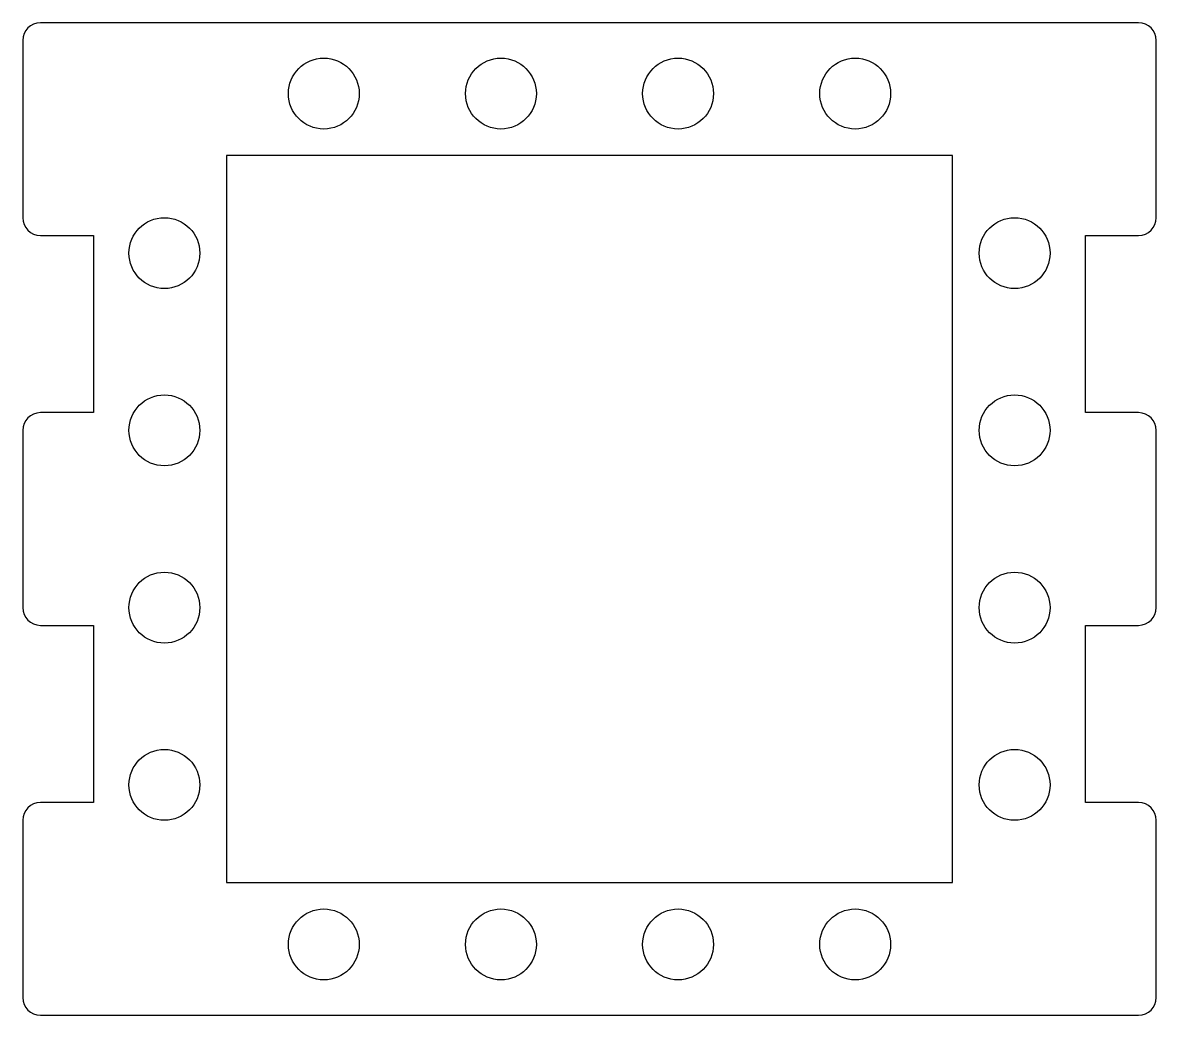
# Model space of a CAD drawing. Header units: millimetres. Extents: x 8.4 to 72.4, y 10.7 to 66.7.
import ezdxf

# ---------------------------------------------------------------- set-up
doc = ezdxf.new("R2010")
doc.units = ezdxf.units.MM
doc.linetypes.add('K5LT_BASIC', pattern=[0])
doc.layers.add('Системный слой', color=7, linetype='Continuous')

msp = doc.modelspace()

# ---------------------------------------------------------------- linework, layer by layer
at = {"layer": 'Системный слой', "linetype": 'K5LT_BASIC'}
for p, q in [((71.35913, 66.68889), (9.35913, 66.68889)), ((8.35913, 65.68889), (8.35913, 55.68889)), ((72.35913, 55.68889), (72.35913, 65.68889)), ((60.85913, 59.18889), (19.85913, 59.18889)), ((19.85913, 59.18889), (19.85913, 18.18889)), ((60.85913, 18.18889), (60.85913, 59.18889)), ((9.35913, 54.68889), (12.35913, 54.68889)), ((12.35913, 54.68889), (12.35913, 44.68889)), ((68.35913, 44.68889), (68.35913, 54.68889)), ((68.35913, 54.68889), (71.35913, 54.68889)), ((12.35913, 44.68889), (9.35913, 44.68889)), ((71.35913, 44.68889), (68.35913, 44.68889)), ((8.35913, 43.68889), (8.35913, 33.68889)), ((72.35913, 33.68889), (72.35913, 43.68889)), ((9.35913, 32.68889), (12.35913, 32.68889)), ((12.35913, 32.68889), (12.35913, 22.68889)), ((68.35913, 32.68889), (71.35913, 32.68889)), ((68.35913, 22.68889), (68.35913, 32.68889)), ((12.35913, 22.68889), (9.35913, 22.68889)), ((71.35913, 22.68889), (68.35913, 22.68889)), ((8.35913, 21.68889), (8.35913, 11.68889)), ((72.35913, 11.68889), (72.35913, 21.68889)), ((19.85913, 18.18889), (60.85913, 18.18889)), ((9.35913, 10.68889), (71.35913, 10.68889))]:
    msp.add_line(p, q, dxfattribs=at)
for centre in [(25.35913, 62.68889), (35.35913, 62.68889), (45.35913, 62.68889), (55.35913, 62.68889), (16.35913, 53.68889), (64.35913, 53.68889), (16.35913, 43.68889), (64.35913, 43.68889), (16.35913, 33.68889), (64.35913, 33.68889), (16.35913, 23.68889), (64.35913, 23.68889), (25.35913, 14.68889), (35.35913, 14.68889), (45.35913, 14.68889), (55.35913, 14.68889)]:
    msp.add_circle(centre, 2, dxfattribs=at)
for centre, start, end in [((9.35913, 65.68889), 90, 180), ((71.35913, 65.68889), 0, 90), ((9.35913, 55.68889), 180, 270), ((71.35913, 55.68889), 270, 0), ((9.35913, 43.68889), 90, 180), ((71.35913, 43.68889), 0, 90), ((9.35913, 33.68889), 180, 270), ((71.35913, 33.68889), 270, 0), ((9.35913, 21.68889), 90, 180), ((71.35913, 21.68889), 0, 90), ((9.35913, 11.68889), 180, 270), ((71.35913, 11.68889), 270, 0)]:
    msp.add_arc(centre, 1, start, end, dxfattribs=at)

doc.saveas('drawing.dxf')
